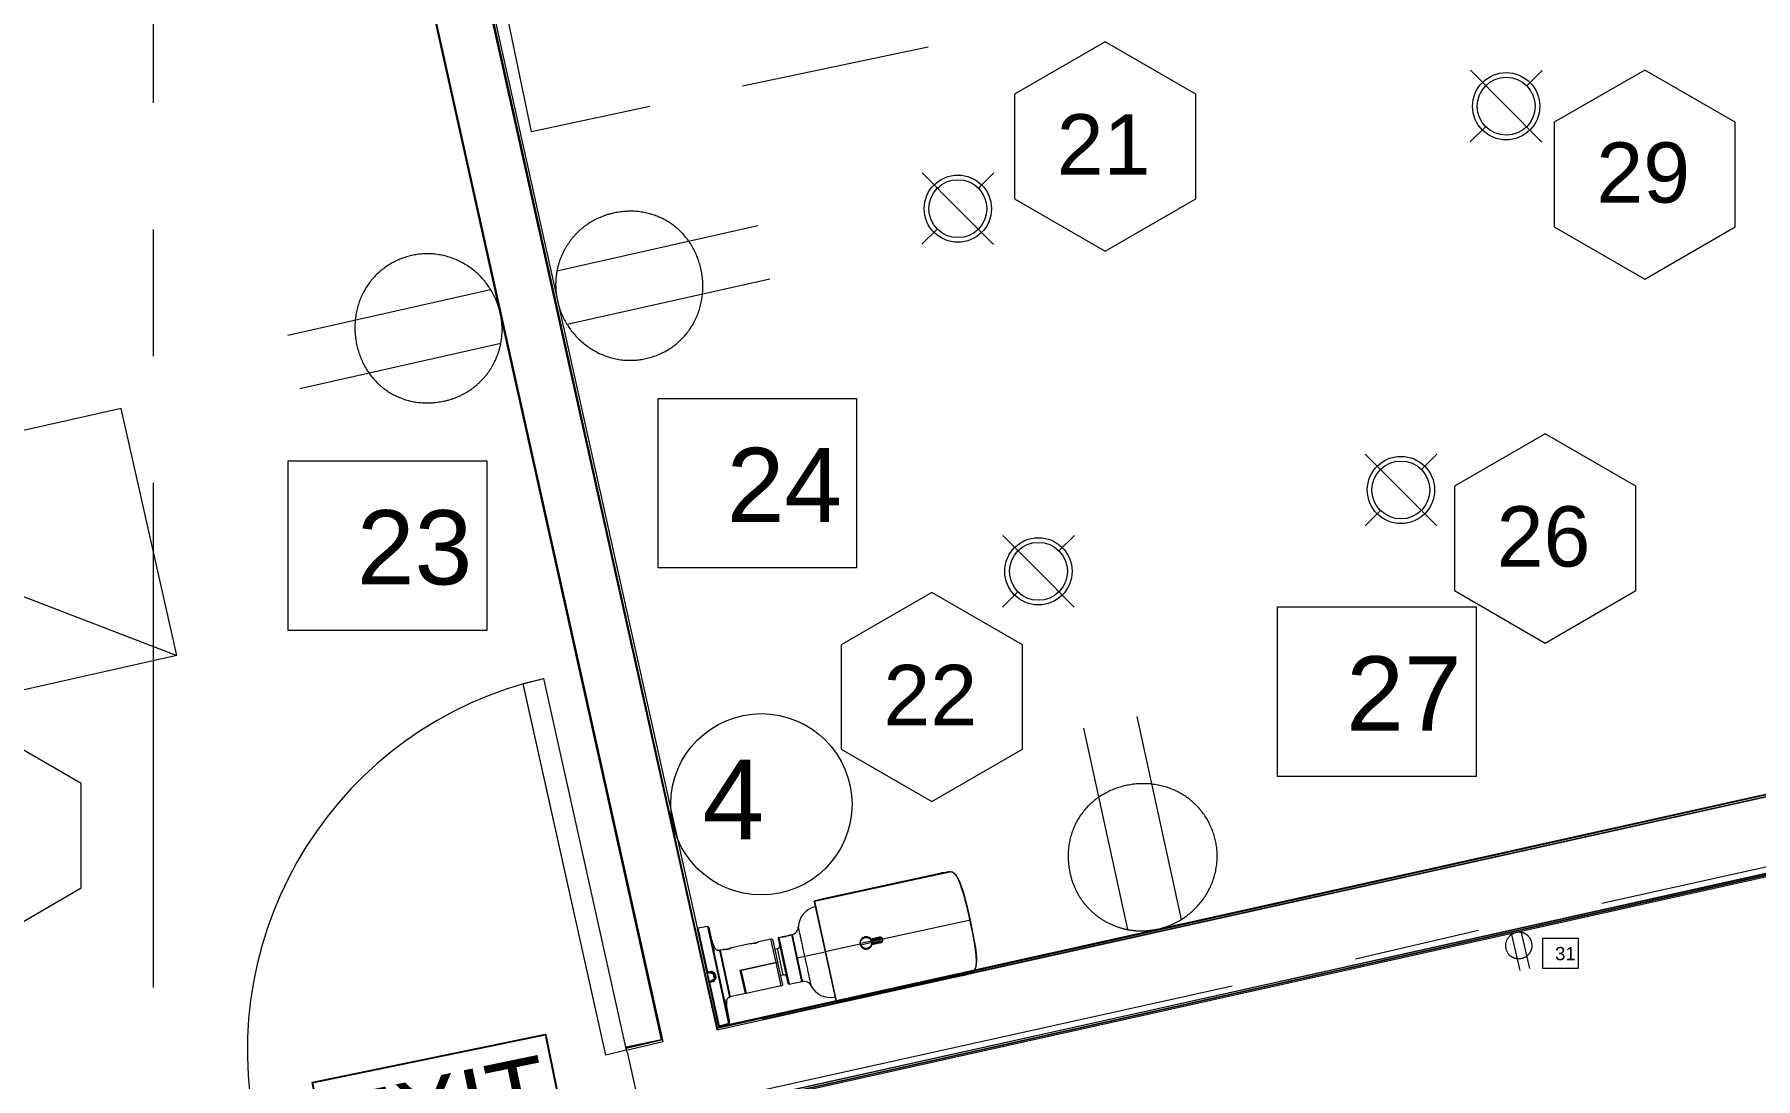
# Model space of a CAD drawing. Header units: inches. Extents: x 0.9 to 36.3, y 0.7 to 23.3.
# Drawn here: x 17.213 to 18.913, y 9.701 to 10.732 of the extents above; entities that cross this region are included whole.
import ezdxf

# ---------------------------------------------------------------- set-up
doc = ezdxf.new("R2010")
doc.units = ezdxf.units.IN
doc.linetypes.add('ACAD_ISO02W100', pattern=[15, 12, -3])
for name, color, linetype, lineweight in [('CCTV', 38, 'Continuous', 0), ('Numbering CCTV', 38, 'Continuous', 0), ('Numbering receptecles', 170, 'Continuous', 15), ('Receptacles', 170, 'Continuous', 15)]:
    doc.layers.add(name, color=color, linetype=linetype, lineweight=lineweight)
for name, color, linetype, lineweight, true_color in [('Doors', 7, 'Continuous', 5, 0xf2db9c), ('Lights', 7, 'Continuous', 15, 0xff0a0a), ('Numbering Lights', 1, 'Continuous', 15, 0xff0000), ('PDF_Geometry', 7, 'Continuous', 9, 0x777777)]:
    doc.layers.add(name, color=color, linetype=linetype, lineweight=lineweight, true_color=true_color)
doc.layers.add('EXIT', color=10, linetype='Continuous')
doc.styles.get("Standard").update_dxf_attribs({"font": 'arial.ttf'})

msp = doc.modelspace()

# ---------------------------------------------------------------- linework, layer by layer
at = {"layer": 'CCTV', "linetype": 'ByBlock'}
for p, q in [((17.9836, 9.8765), (18.1171, 9.9055)), ((18.1074, 9.904), (17.9922, 9.879)), ((18.1074, 9.904), (18.1074, 9.904)), ((18.1074, 9.904), (18.1074, 9.904)), ((18.1112, 9.9048), (18.1114, 9.9048)), ((18.1161, 9.9055), (18.116, 9.9055)), ((18.116, 9.9055), (18.1171, 9.9055)), ((18.1161, 9.9055), (18.1171, 9.9056)), ((18.1171, 9.9055), (18.1171, 9.9056)), ((17.9832, 9.876), (18.0048, 9.777)), ((17.9836, 9.8766), (18.0053, 9.7766)), ((17.9921, 9.8789), (17.9922, 9.879)), ((17.9922, 9.879), (17.9922, 9.879)), ((17.9922, 9.879), (17.9922, 9.879)), ((18.1376, 9.8577), (18.0511, 9.8389)), ((17.8888, 9.7535), (17.868, 9.8492)), ((17.8782, 9.8514), (17.8684, 9.8498)), ((17.8684, 9.8498), (17.8778, 9.8065)), ((17.899, 9.7557), (17.8782, 9.8514)), ((17.8793, 9.8507), (17.8843, 9.8274)), ((17.9406, 9.839), (17.9284, 9.8363)), ((17.9456, 9.816), (17.9406, 9.839)), ((17.9477, 9.8396), (17.9574, 9.7954)), ((17.9485, 9.8407), (17.9512, 9.8413)), ((17.9485, 9.8407), (17.9585, 9.7947)), ((17.9512, 9.8413), (17.9512, 9.8413)), ((17.9516, 9.8413), (17.9512, 9.8413)), ((17.9513, 9.8413), (17.9512, 9.8413)), ((17.9512, 9.8413), (17.9512, 9.8413)), ((17.9512, 9.8413), (17.9512, 9.8413)), ((17.954, 9.8416), (17.954, 9.8416)), ((17.9569, 9.8422), (17.9555, 9.8418)), ((17.9555, 9.8418), (17.9555, 9.8418)), ((17.9583, 9.8426), (17.9569, 9.8422)), ((17.9592, 9.843), (17.9583, 9.8426)), ((17.9583, 9.8426), (17.9583, 9.8426)), ((17.9595, 9.8431), (17.9592, 9.843)), ((17.9592, 9.843), (17.9592, 9.843)), ((17.9596, 9.8431), (17.9595, 9.8431)), ((17.9595, 9.8431), (17.9595, 9.8431)), ((17.9596, 9.8431), (17.9595, 9.8431)), ((17.9596, 9.8431), (17.9595, 9.8431)), ((17.9596, 9.8431), (17.9611, 9.8435)), ((17.9711, 9.7974), (17.9611, 9.8435)), ((17.9614, 9.8432), (17.9713, 9.7977)), ((17.9713, 9.7978), (17.9614, 9.8432)), ((17.9716, 9.7975), (17.9616, 9.8436)), ((18.0477, 9.8411), (18.0392, 9.8392)), ((18.0495, 9.8408), (18.0396, 9.8387)), ((18.0505, 9.8401), (18.0401, 9.8379)), ((18.0401, 9.8378), (18.0505, 9.84)), ((18.0511, 9.8389), (18.0403, 9.8366)), ((17.8822, 9.8371), (17.8821, 9.8377)), ((17.8824, 9.8361), (17.8822, 9.8371)), ((17.8827, 9.8347), (17.8824, 9.8361)), ((17.883, 9.8335), (17.8827, 9.8347)), ((17.8832, 9.8327), (17.883, 9.8335)), ((17.8832, 9.8327), (17.8833, 9.832)), ((17.8997, 9.7568), (17.8843, 9.8274)), ((17.8897, 9.8279), (17.8997, 9.7819)), ((17.8905, 9.826), (17.89, 9.8277)), ((17.9, 9.7822), (17.89, 9.8277)), ((17.9, 9.7822), (17.8901, 9.8277)), ((17.893, 9.8286), (17.8904, 9.8281)), ((17.8904, 9.8281), (17.9004, 9.782)), ((17.893, 9.8286), (17.8931, 9.8286)), ((17.8931, 9.8286), (17.8931, 9.8286)), ((17.8944, 9.8287), (17.8944, 9.8287)), ((17.8959, 9.8289), (17.8959, 9.8289)), ((17.8989, 9.8295), (17.8974, 9.8292)), ((17.8974, 9.8292), (17.8974, 9.8292)), ((17.9004, 9.83), (17.8989, 9.8295)), ((17.9003, 9.83), (17.9003, 9.83)), ((17.9013, 9.8304), (17.9004, 9.83)), ((17.9016, 9.8305), (17.9013, 9.8304)), ((17.9017, 9.8305), (17.9016, 9.8305)), ((17.9016, 9.8305), (17.9016, 9.8305)), ((17.9016, 9.8305), (17.9016, 9.8305)), ((17.9197, 9.8344), (17.9017, 9.8305)), ((17.9017, 9.8305), (17.9017, 9.8305)), ((17.9197, 9.8344), (17.9198, 9.8345)), ((17.9198, 9.8345), (17.9198, 9.8345)), ((17.9211, 9.8345), (17.9211, 9.8345)), ((17.9226, 9.8347), (17.9226, 9.8347)), ((17.9257, 9.8354), (17.9241, 9.835)), ((17.9241, 9.835), (17.9241, 9.835)), ((17.9271, 9.8358), (17.9256, 9.8354)), ((17.928, 9.8362), (17.9271, 9.8358)), ((17.9271, 9.8358), (17.9271, 9.8358)), ((17.9283, 9.8363), (17.928, 9.8362)), ((17.9283, 9.8363), (17.9283, 9.8363)), ((17.9283, 9.8363), (17.9283, 9.8363)), ((17.9284, 9.8363), (17.9283, 9.8363)), ((17.9284, 9.8363), (17.9284, 9.8363)), ((17.9474, 9.8167), (17.9429, 9.8376)), ((17.9447, 9.8293), (17.947, 9.8298)), ((17.9526, 9.804), (17.947, 9.8298)), ((17.9666, 9.8205), (17.994, 9.8265)), ((18.0285, 9.834), (17.994, 9.8265)), ((18.029, 9.8351), (18.0396, 9.8374)), ((18.0294, 9.8332), (18.029, 9.8351)), ((18.04, 9.8356), (18.0294, 9.8332)), ((18.0396, 9.8374), (18.04, 9.8356)), ((18.0404, 9.8337), (18.0489, 9.8356)), ((18.0405, 9.8344), (18.0504, 9.8365)), ((18.051, 9.8377), (18.0406, 9.8354)), ((18.0407, 9.8353), (18.051, 9.8376)), ((17.8773, 9.8064), (17.8801, 9.807)), ((17.8803, 9.8061), (17.8775, 9.8055)), ((17.8804, 9.8057), (17.8776, 9.8051)), ((17.8846, 9.8004), (17.8837, 9.8048)), ((17.9103, 9.8086), (17.9456, 9.8163)), ((17.9154, 9.7853), (17.9103, 9.8086)), ((17.9106, 9.8084), (17.9472, 9.8163)), ((17.9156, 9.7856), (17.9106, 9.8084)), ((17.9108, 9.8084), (17.9152, 9.7883)), ((17.911, 9.8075), (17.9158, 9.7857)), ((17.9113, 9.8075), (17.9161, 9.7854)), ((17.9117, 9.8086), (17.9472, 9.8163)), ((17.9117, 9.8086), (17.9118, 9.8083)), ((17.9432, 9.8152), (17.9118, 9.8083)), ((17.9457, 9.8157), (17.9432, 9.8152)), ((17.9507, 9.793), (17.9456, 9.816)), ((17.9521, 9.7952), (17.9475, 9.8161)), ((17.9503, 9.8035), (17.9526, 9.804)), ((17.9526, 9.804), (17.9526, 9.804)), ((18.1388, 9.8057), (18.0053, 9.7767)), ((18.1333, 9.804), (18.1331, 9.804)), ((18.1388, 9.8057), (18.1378, 9.8053)), ((18.1378, 9.8053), (18.1379, 9.8053)), ((18.1379, 9.8053), (18.1389, 9.8058)), ((18.1389, 9.8058), (18.1388, 9.8057)), ((17.8792, 9.7976), (17.882, 9.7982)), ((17.8793, 9.7972), (17.8821, 9.7978)), ((17.8795, 9.7963), (17.8823, 9.7969)), ((17.88, 9.7964), (17.8894, 9.7531)), ((17.9152, 9.7883), (17.9152, 9.7883)), ((17.9507, 9.793), (17.9161, 9.7854)), ((17.9585, 9.7947), (17.9711, 9.7974)), ((18.0142, 9.778), (18.1294, 9.8031)), ((18.1294, 9.8031), (18.1294, 9.8031)), ((18.1294, 9.8031), (18.1294, 9.8031)), ((17.8951, 9.7782), (17.8951, 9.7782)), ((17.8955, 9.776), (17.8955, 9.7759)), ((17.896, 9.7735), (17.8961, 9.7734)), ((17.8965, 9.7714), (17.8962, 9.7727)), ((17.8967, 9.7705), (17.8965, 9.7714)), ((17.8965, 9.7713), (17.8965, 9.7713)), ((17.8968, 9.7699), (17.8967, 9.7705)), ((17.8997, 9.784), (17.9, 9.7822)), ((17.9154, 9.7853), (17.9004, 9.782)), ((18.0142, 9.778), (18.014, 9.778)), ((18.0142, 9.778), (18.0142, 9.778)), ((18.0142, 9.778), (18.0142, 9.778)), ((17.899, 9.7557), (17.8894, 9.7531)), ((17.8969, 9.7695), (17.8968, 9.7699)), ((17.8968, 9.7698), (17.8969, 9.7698))]:
    msp.add_line(p, q, dxfattribs=at)
for points in [[(18.1376, 9.8577), (18.1349, 9.8693), (18.131, 9.8846), (18.1278, 9.8939), (18.1264, 9.8971), (18.1235, 9.9021), (18.1197, 9.9051), (18.1171, 9.9056)], [(18.1389, 9.8058), (18.141, 9.8073), (18.1431, 9.8116), (18.1438, 9.8173), (18.1437, 9.8208), (18.1427, 9.8306), (18.14, 9.8461), (18.1376, 9.8577)], [(17.8821, 9.8377), (17.882, 9.8381), (17.882, 9.8382), (17.882, 9.8382), (17.882, 9.8382)], [(17.9555, 9.8418), (17.954, 9.8416), (17.9525, 9.8414), (17.9516, 9.8413)], [(17.8844, 9.8274), (17.8844, 9.8275), (17.8844, 9.8275), (17.8844, 9.8277), (17.8843, 9.8278), (17.8843, 9.8281), (17.8842, 9.8284), (17.8841, 9.8288), (17.884, 9.8292), (17.8838, 9.8298), (17.8837, 9.8304), (17.8835, 9.8312), (17.8833, 9.832)], [(17.8974, 9.8292), (17.8959, 9.8289), (17.8944, 9.8287), (17.8934, 9.8287), (17.8931, 9.8286)], [(17.9241, 9.835), (17.9226, 9.8347), (17.9211, 9.8345), (17.9201, 9.8345), (17.9198, 9.8345)], [(17.8962, 9.7727), (17.896, 9.7739), (17.8958, 9.7745), (17.8957, 9.7752), (17.8955, 9.7759), (17.8954, 9.7767), (17.8952, 9.7775), (17.8951, 9.7781), (17.895, 9.7786), (17.8949, 9.779), (17.8948, 9.7794), (17.8948, 9.7797), (17.8948, 9.7799), (17.8948, 9.78), (17.8947, 9.7801)]]:
    msp.add_lwpolyline(points, dxfattribs=at)
msp.add_circle((18.0345, 9.8353), 0.00556, dxfattribs=at)
for centre, radius, start, end in [((18.1415, 9.7474), 0.1603, 100.9146, 102.2836), ((18.1161, 9.9022), 0.0033, 90.395, 91.3946), ((18.1171, 9.8987), 0.00683, 89.5896, 90.3513), ((18.1171, 9.8989), 0.0066, 85.1475, 89.6069), ((17.9837, 9.876), 0.000471, 102.2367, 192.2367), ((17.9837, 9.8761), 0.00047, 142.4073, 192.2711), ((17.9975, 9.8353), 0.0437, 105.8123, 106.0479), ((18.0267, 9.7203), 0.1623, 102.3138, 103.1687), ((17.9889, 9.8501), 0.0214, 102.2759, 178.0597), ((17.8684, 9.8493), 0.000471, 99.2759, 192.2759), ((17.8783, 9.8505), 0.000943, 12.5371, 99.2669), ((17.8815, 9.8382), 0.000466, 9.4403, 12.6369), ((17.941, 9.8372), 0.00189, 12.271, 102.2762), ((17.9487, 9.8398), 0.000943, 102.2759, 192.2759), ((17.9504, 9.866), 0.0248, 271.8298, 272.5722), ((17.9505, 9.865), 0.0237, 272.5163, 278.4681), ((17.9506, 9.8642), 0.0229, 278.5592, 282.2695), ((17.9495, 9.8671), 0.026, 292.0124, 292.7054), ((17.9611, 9.8432), 0.000283, 12.2759, 102.2759), ((17.9617, 9.8433), 0.000283, 104.4388, 192.2643), ((18.0294, 9.838), 0.000377, 82.5691, 221.9828), ((18.0299, 9.8387), 0.000377, 74.5691, 213.9828), ((18.0345, 9.8353), 0.00589, 147.7173, 148.8345), ((18.0304, 9.8393), 0.000377, 66.5691, 205.9828), ((18.0345, 9.8353), 0.00589, 139.7173, 140.8345), ((18.0345, 9.8353), 0.00589, 131.7173, 132.8345), ((18.031, 9.8398), 0.000377, 58.5691, 197.9828), ((18.0345, 9.8353), 0.00589, 123.7173, 124.8345), ((18.0316, 9.8403), 0.000377, 50.5691, 189.9828), ((18.0345, 9.8353), 0.00589, 115.7173, 116.8345), ((18.0323, 9.8406), 0.000377, 42.5691, 181.9828), ((18.0345, 9.8353), 0.00589, 107.7173, 108.8345), ((18.0331, 9.8409), 0.000377, 34.5691, 173.9828), ((18.0345, 9.8353), 0.00589, 99.7173, 100.8345), ((18.0339, 9.841), 0.000377, 26.5691, 165.9828), ((18.0345, 9.8353), 0.00589, 91.7173, 92.8345), ((18.0347, 9.8411), 0.000377, 18.5691, 157.9828), ((18.0345, 9.8353), 0.00589, 83.7173, 84.8345), ((18.0355, 9.841), 0.000377, 10.5691, 149.9828), ((18.0345, 9.8353), 0.00589, 75.7173, 76.8345), ((18.0363, 9.8408), 0.000377, 2.5691, 141.9828), ((18.0345, 9.8353), 0.00589, 67.7173, 68.8345), ((18.037, 9.8405), 0.000377, 354.5691, 133.9828), ((18.0345, 9.8353), 0.00589, 59.7173, 60.8345), ((18.0377, 9.8401), 0.000377, 346.5691, 125.9828), ((18.0345, 9.8353), 0.00589, 51.7173, 52.8345), ((18.0384, 9.8396), 0.000377, 338.5691, 117.9828), ((18.0345, 9.8353), 0.00589, 43.7173, 44.8345), ((18.0389, 9.839), 0.000377, 330.5691, 109.9828), ((18.0345, 9.8353), 0.00589, 35.7173, 36.8345), ((18.0394, 9.8384), 0.000377, 322.5691, 101.9828), ((18.0345, 9.8353), 0.00589, 27.7173, 28.8345), ((18.0398, 9.8377), 0.000377, 314.5691, 93.9828), ((18.0483, 9.8383), 0.00283, 282.2759, 102.2759), ((17.8841, 9.8272), 0.000471, 13.735, 55.244), ((17.8898, 9.8277), 0.000283, 15.6101, 98.8604), ((17.8904, 9.8278), 0.000283, 102.2759, 192.2759), ((17.8931, 9.8248), 0.00382, 90.6681, 90.8904), ((17.9464, 9.8325), 0.00283, 282.2759, 12.2744), ((18.0288, 9.8357), 0.000377, 106.5691, 245.9828), ((18.0288, 9.8349), 0.000377, 114.5691, 253.9828), ((18.0289, 9.8365), 0.000377, 98.5691, 237.9828), ((18.0289, 9.8341), 0.000377, 122.5691, 261.9828), ((18.0345, 9.8353), 0.00589, 179.7173, 180.8345), ((18.0291, 9.8373), 0.000377, 90.5691, 229.9828), ((18.0345, 9.8353), 0.00589, 171.7173, 172.8345), ((18.0345, 9.8353), 0.00589, 187.7173, 188.8345), ((18.0345, 9.8353), 0.00589, 163.7173, 164.8345), ((18.0291, 9.8333), 0.000377, 130.5691, 269.9828), ((18.0345, 9.8353), 0.00589, 195.7173, 196.8345), ((18.0345, 9.8353), 0.00589, 155.7173, 156.8345), ((18.0345, 9.8353), 0.00589, 203.7173, 204.8345), ((18.0295, 9.8326), 0.000377, 138.5691, 277.9828), ((18.0345, 9.8353), 0.00589, 211.7173, 212.8345), ((18.0299, 9.8319), 0.000377, 146.5691, 285.9828), ((18.0345, 9.8353), 0.00589, 219.7173, 220.8345), ((18.0304, 9.8313), 0.000377, 154.5691, 293.9828), ((18.0345, 9.8353), 0.00589, 227.7173, 228.8345), ((18.031, 9.8308), 0.000377, 162.5691, 301.9828), ((18.0345, 9.8353), 0.00589, 235.7173, 236.8345), ((18.0317, 9.8303), 0.000377, 170.5691, 309.9828), ((18.0345, 9.8353), 0.00589, 243.7173, 244.8345), ((18.0324, 9.83), 0.000377, 178.5691, 317.9828), ((18.0345, 9.8353), 0.00589, 251.7173, 252.8345), ((18.0332, 9.8297), 0.000377, 186.5691, 325.9828), ((18.0345, 9.8353), 0.00589, 259.7173, 260.8345), ((18.034, 9.8296), 0.000377, 194.5691, 333.9828), ((18.0345, 9.8353), 0.00589, 267.7173, 268.8345), ((18.0348, 9.8296), 0.000377, 202.5691, 341.9828), ((18.0345, 9.8353), 0.00589, 275.7173, 276.8345), ((18.0356, 9.8297), 0.000377, 210.5691, 349.9828), ((18.0345, 9.8353), 0.00589, 283.7173, 284.8345), ((18.0363, 9.8299), 0.000377, 218.5691, 357.9828), ((18.0345, 9.8353), 0.00589, 291.7173, 292.8345), ((18.0371, 9.8302), 0.000377, 226.5691, 5.9828), ((18.0345, 9.8353), 0.00589, 299.7173, 300.8345), ((18.0378, 9.8306), 0.000377, 234.5691, 13.9828), ((18.0345, 9.8353), 0.00589, 307.7173, 308.8345), ((18.0384, 9.8311), 0.000377, 242.5691, 21.9828), ((18.0345, 9.8353), 0.00589, 315.7173, 316.8345), ((18.0389, 9.8316), 0.000377, 250.5691, 29.9828), ((18.0394, 9.8323), 0.000377, 258.5691, 37.9828), ((18.0345, 9.8353), 0.00589, 323.7173, 324.8345), ((18.0345, 9.8353), 0.00589, 331.7173, 332.8345), ((18.0398, 9.833), 0.000377, 266.5691, 45.9828), ((18.0345, 9.8353), 0.00589, 19.7173, 20.8345), ((18.04, 9.8369), 0.000377, 306.5691, 85.9828), ((18.0401, 9.8338), 0.000377, 274.5691, 53.9828), ((18.0345, 9.8353), 0.00589, 339.7173, 340.8345), ((18.0345, 9.8353), 0.00589, 11.7173, 12.8345), ((18.0402, 9.8361), 0.000377, 298.5691, 77.9828), ((18.0402, 9.8345), 0.000377, 282.5691, 61.9828), ((18.0345, 9.8353), 0.00589, 347.7173, 348.8345), ((18.0345, 9.8353), 0.00589, 3.7173, 4.8345), ((18.0403, 9.8353), 0.000377, 290.5691, 69.9828), ((18.0345, 9.8353), 0.00589, 355.7173, 356.8345), ((17.8812, 9.8019), 0.00518, 282.2759, 102.2759), ((17.8811, 9.8019), 0.0047, 100.7798, 102.2645), ((17.8812, 9.8019), 0.00424, 282.2759, 102.2759), ((17.9119, 9.8077), 0.000943, 102.2758, 192.2759), ((17.9471, 9.8166), 0.000283, 282.2762, 12.276), ((17.9473, 9.816), 0.000283, 12.2759, 102.2763), ((17.9532, 9.8012), 0.00283, 12.2776, 102.276), ((18.0971, 9.9521), 0.1525, 282.2321, 283.6722), ((18.1366, 9.8084), 0.0033, 293.1688, 294.1573), ((18.1359, 9.812), 0.00688, 294.194, 294.972), ((18.136, 9.8119), 0.00672, 294.9689, 296.6715), ((17.8811, 9.802), 0.0047, 282.2838, 283.7664), ((17.9156, 9.788), 0.000471, 147.276, 192.2759), ((17.9503, 9.7948), 0.00189, 282.2759, 12.2716), ((17.9583, 9.7956), 0.000943, 192.2759, 282.2759), ((17.971, 9.7977), 0.000283, 282.2759, 12.2759), ((17.9716, 9.7978), 0.000283, 192.2898, 280.1053), ((17.9991, 9.8029), 0.0214, 206.4922, 282.2759), ((17.8943, 9.7802), 0.000471, 329.3079, 10.8169), ((17.9068, 9.7816), 0.0121, 188.4509, 188.7109), ((18.3395, 9.869), 0.4537, 191.8333, 192.1496), ((18.8754, 9.9839), 1.0016, 192.127, 192.253), ((18.4668, 9.895), 0.5836, 192.2416, 192.3881), ((17.8997, 9.7821), 0.000283, 285.6915, 8.9415), ((17.9003, 9.7823), 0.000283, 192.2759, 282.2759), ((17.9153, 9.7856), 0.000283, 282.2285, 12.2928), ((17.9161, 9.7857), 0.000283, 192.2933, 282.2281), ((18.0052, 9.7772), 0.000471, 192.3152, 282.3152), ((18.0052, 9.7771), 0.00047, 192.2807, 240.3235), ((18.0054, 9.7777), 0.00111, 262.232, 263.5536), ((17.9789, 9.94), 0.1658, 281.4099, 282.2264), ((17.8893, 9.7536), 0.000471, 192.2759, 285.2759), ((17.8965, 9.7691), 0.000466, 11.915, 15.1089), ((17.8987, 9.7566), 0.000943, 285.2849, 12.0148)]:
    msp.add_arc(centre, radius, start, end, dxfattribs=at)
for points, knots in [([(18.1074, 9.904), (18.1084, 9.9042), (18.1102, 9.9046), (18.1126, 9.9051), (18.1144, 9.9054), (18.1154, 9.9055), (18.1159, 9.9055), (18.116, 9.9055)], [0, 0, 0, 0, 0.329676, 0.624769, 0.854843, 0.938729, 1, 1, 1, 1]), ([(18.1114, 9.9048), (18.1116, 9.9049), (18.1126, 9.9051), (18.1135, 9.9052), (18.1142, 9.9053)], [0, 0, 0, 0, 0.279998, 1, 1, 1, 1]), ([(18.1142, 9.9053), (18.1143, 9.9054), (18.1147, 9.9054), (18.115, 9.9055), (18.1153, 9.9055)], [0, 0, 0, 0, 0.280719, 1, 1, 1, 1]), ([(18.1153, 9.9055), (18.1154, 9.9055), (18.1156, 9.9055), (18.1158, 9.9055), (18.116, 9.9055)], [0, 0, 0, 0, 0.305351, 1, 1, 1, 1]), ([(18.1371, 9.8576), (18.1365, 9.8606), (18.1352, 9.8664), (18.1334, 9.8737), (18.1319, 9.8795), (18.1308, 9.8837), (18.1295, 9.8878), (18.1282, 9.8917), (18.1269, 9.8952), (18.1257, 9.8978), (18.1247, 9.8996), (18.1238, 9.9011), (18.1229, 9.9024), (18.122, 9.9034), (18.1211, 9.9041), (18.1201, 9.9048), (18.1189, 9.9053), (18.118, 9.9055), (18.1177, 9.9055)], [0, 0, 0, 0, 0.16895, 0.337337, 0.42085, 0.503288, 0.583665, 0.660468, 0.731538, 0.794467, 0.822316, 0.847639, 0.890831, 0.909132, 0.925542, 0.953902, 0.978104, 1, 1, 1, 1]), ([(17.9832, 9.876), (17.9832, 9.8761), (17.9832, 9.8763), (17.9833, 9.8764), (17.9833, 9.8765)], [0, 0, 0, 0, 0.567595, 1, 1, 1, 1]), ([(17.9833, 9.8765), (17.9834, 9.8765), (17.9834, 9.8766), (17.9835, 9.8766), (17.9836, 9.8767)], [0, 0, 0, 0, 0.310706, 1, 1, 1, 1]), ([(17.9836, 9.8766), (17.9836, 9.8766), (17.9836, 9.8767), (17.9837, 9.8767), (17.9838, 9.8768), (17.9842, 9.8769), (17.9847, 9.8771), (17.9851, 9.8772), (17.9854, 9.8773)], [0, 0, 0, 0, 0.025196, 0.076231, 0.157082, 0.2682, 0.578703, 1, 1, 1, 1]), ([(17.9836, 9.8767), (17.9836, 9.8767), (17.9837, 9.8767), (17.9838, 9.8768), (17.9839, 9.8768)], [0, 0, 0, 0, 0.229035, 1, 1, 1, 1]), ([(17.9839, 9.8768), (17.984, 9.8769), (17.9845, 9.877), (17.9855, 9.8773), (17.9872, 9.8778), (17.9896, 9.8784), (17.9913, 9.8788), (17.9922, 9.879)], [0, 0, 0, 0, 0.064688, 0.150909, 0.38261, 0.675091, 1, 1, 1, 1]), ([(17.9856, 9.8773), (17.9862, 9.8775), (17.9876, 9.8779), (17.989, 9.8782), (17.9897, 9.8784)], [0, 0, 0, 0, 0.45263, 1, 1, 1, 1]), ([(18.139, 9.8059), (18.1394, 9.806), (18.1401, 9.8065), (18.1415, 9.8078), (18.1425, 9.8099), (18.1431, 9.8126), (18.1434, 9.8154), (18.1434, 9.8187), (18.1432, 9.8225), (18.1429, 9.8258), (18.1425, 9.8286), (18.1421, 9.8315), (18.1416, 9.8352), (18.1408, 9.8397), (18.1399, 9.8442), (18.1387, 9.8502), (18.1377, 9.8546), (18.1371, 9.8576)], [0, 0, 0, 0, 0.021763, 0.045513, 0.106268, 0.148141, 0.200098, 0.262267, 0.333115, 0.410206, 0.45033, 0.491185, 0.574399, 0.658801, 0.743802, 0.829099, 1, 1, 1, 1]), ([(17.8897, 9.8279), (17.8895, 9.8279), (17.8889, 9.8278), (17.8882, 9.8279), (17.8875, 9.8282), (17.8868, 9.8286), (17.8859, 9.8294), (17.8852, 9.8306), (17.8845, 9.832), (17.8836, 9.834), (17.8827, 9.8367), (17.8818, 9.84), (17.8809, 9.8435), (17.8801, 9.847), (17.8795, 9.8494), (17.8793, 9.8506)], [0, 0, 0, 0, 0.031047, 0.058469, 0.083921, 0.108718, 0.159185, 0.212975, 0.27011, 0.330095, 0.456287, 0.587981, 0.723285, 0.860877, 1, 1, 1, 1]), ([(17.882, 9.8383), (17.882, 9.8383), (17.882, 9.8383), (17.882, 9.8382), (17.882, 9.8382), (17.882, 9.8382), (17.882, 9.8381), (17.882, 9.838), (17.882, 9.8378), (17.8821, 9.8376), (17.8822, 9.8373), (17.8822, 9.837), (17.8823, 9.8365), (17.8825, 9.8358), (17.8827, 9.8348), (17.8829, 9.8338), (17.8831, 9.8331), (17.8832, 9.8327)], [0, 0, 0, 0, 0.001083, 0.004677, 0.010748, 0.019252, 0.030141, 0.043367, 0.076642, 0.118695, 0.16913, 0.227539, 0.293447, 0.445094, 0.617931, 0.805158, 1, 1, 1, 1]), ([(17.882, 9.8382), (17.882, 9.8382), (17.882, 9.8382), (17.882, 9.8383), (17.882, 9.8383)], [0, 0, 0, 0, 0.510054, 1, 1, 1, 1]), ([(17.8833, 9.8327), (17.883, 9.8339), (17.8826, 9.8355), (17.8822, 9.8373), (17.882, 9.838), (17.882, 9.8382)], [0, 0, 0, 0, 0.648972, 0.876968, 1, 1, 1, 1]), ([(17.9592, 9.843), (17.959, 9.8429), (17.9578, 9.8424), (17.9565, 9.8421), (17.9555, 9.8418)], [0, 0, 0, 0, 0.16346, 1, 1, 1, 1]), ([(17.9616, 9.8436), (17.9624, 9.8438), (17.964, 9.8445), (17.9659, 9.8462), (17.9671, 9.8484), (17.9674, 9.85), (17.9675, 9.8509)], [0, 0, 0, 0, 0.25011, 0.499979, 0.749911, 1, 1, 1, 1]), ([(17.9675, 9.8509), (17.9675, 9.8509), (17.9675, 9.8508), (17.9675, 9.8508), (17.9675, 9.8508), (17.9675, 9.8507), (17.9675, 9.8506), (17.9676, 9.8505), (17.9676, 9.8503), (17.9677, 9.85), (17.9677, 9.8496), (17.9678, 9.8492), (17.9679, 9.8488), (17.9681, 9.8482), (17.9683, 9.8474), (17.9685, 9.8462), (17.9689, 9.8446), (17.9693, 9.8428), (17.9697, 9.8407), (17.9702, 9.8385), (17.9707, 9.8361), (17.9715, 9.8326), (17.9725, 9.8279), (17.9733, 9.8241), (17.9737, 9.8221)], [0, 0, 0, 0, 0.000301, 0.001197, 0.002683, 0.004751, 0.007393, 0.010602, 0.018692, 0.028967, 0.041382, 0.055898, 0.072473, 0.091076, 0.111707, 0.159142, 0.214994, 0.279001, 0.350326, 0.42805, 0.511613, 0.600683, 0.793467, 1, 1, 1, 1]), ([(17.8832, 9.8327), (17.8833, 9.8323), (17.8834, 9.8316), (17.8836, 9.8306), (17.8838, 9.8297), (17.884, 9.829), (17.8841, 9.8285), (17.8842, 9.8282), (17.8843, 9.8279), (17.8844, 9.8277), (17.8844, 9.8275), (17.8845, 9.8274), (17.8845, 9.8274), (17.8845, 9.8273), (17.8845, 9.8273)], [0, 0, 0, 0, 0.195644, 0.383042, 0.555658, 0.706858, 0.772491, 0.830705, 0.880953, 0.922708, 0.955634, 0.979694, 0.994666, 1, 1, 1, 1]), ([(17.8845, 9.8274), (17.8845, 9.8275), (17.8845, 9.8277), (17.8844, 9.8284), (17.8841, 9.8295), (17.8838, 9.831), (17.8835, 9.8321), (17.8833, 9.8327)], [0, 0, 0, 0, 0.050246, 0.1273, 0.355274, 0.657213, 1, 1, 1, 1]), ([(17.8845, 9.8273), (17.8845, 9.8273), (17.8845, 9.8273), (17.8845, 9.8274), (17.8845, 9.8274), (17.8845, 9.8274)], [0, 0, 0, 0, 0.234882, 0.561752, 1, 1, 1, 1]), ([(17.8974, 9.8292), (17.8969, 9.829), (17.8959, 9.8289), (17.8946, 9.8287), (17.8937, 9.8287), (17.8932, 9.8286), (17.893, 9.8286)], [0, 0, 0, 0, 0.356849, 0.666708, 0.89065, 1, 1, 1, 1]), ([(17.893, 9.8286), (17.893, 9.8286), (17.893, 9.8286), (17.893, 9.8286), (17.893, 9.8286)], [0, 0, 0, 0, 0.369358, 1, 1, 1, 1]), ([(17.8974, 9.8292), (17.8977, 9.8292), (17.8982, 9.8293), (17.899, 9.8295), (17.8996, 9.8298), (17.9004, 9.83), (17.9011, 9.8303), (17.9015, 9.8305), (17.9017, 9.8305)], [0, 0, 0, 0, 0.181707, 0.357092, 0.520994, 0.66706, 0.89078, 1, 1, 1, 1]), ([(17.9017, 9.8305), (17.9017, 9.8305), (17.9017, 9.8305), (17.9017, 9.8305), (17.9017, 9.8305)], [0, 0, 0, 0, 0.399191, 1, 1, 1, 1]), ([(17.9241, 9.835), (17.9236, 9.8348), (17.9226, 9.8347), (17.9213, 9.8345), (17.9203, 9.8345), (17.9199, 9.8345), (17.9197, 9.8344)], [0, 0, 0, 0, 0.362731, 0.675684, 0.898012, 1, 1, 1, 1]), ([(17.9197, 9.8344), (17.9197, 9.8344), (17.9197, 9.8344), (17.9197, 9.8344), (17.9197, 9.8344)], [0, 0, 0, 0, 0.3695, 1, 1, 1, 1]), ([(17.9241, 9.835), (17.9244, 9.835), (17.9249, 9.8351), (17.9257, 9.8353), (17.9263, 9.8356), (17.9271, 9.8358), (17.9278, 9.8361), (17.9282, 9.8363), (17.9284, 9.8363)], [0, 0, 0, 0, 0.180756, 0.355289, 0.518546, 0.66425, 0.888408, 1, 1, 1, 1]), ([(17.9284, 9.8363), (17.9284, 9.8363), (17.9284, 9.8363), (17.9284, 9.8363), (17.9284, 9.8363)], [0, 0, 0, 0, 0.399911, 1, 1, 1, 1]), ([(17.9737, 9.8221), (17.9742, 9.8201), (17.975, 9.8163), (17.9762, 9.8108), (17.9771, 9.8066), (17.9778, 9.8035), (17.9783, 9.8014), (17.9787, 9.7996), (17.979, 9.798), (17.9793, 9.7966), (17.9795, 9.7955), (17.9797, 9.7947), (17.9798, 9.7942), (17.9799, 9.7939), (17.9799, 9.7937), (17.98, 9.7935), (17.98, 9.7934), (17.98, 9.7933), (17.98, 9.7933)], [0, 0, 0, 0, 0.206533, 0.399317, 0.57195, 0.649674, 0.720999, 0.785006, 0.840858, 0.888293, 0.927527, 0.958618, 0.971033, 0.981308, 0.989398, 0.995249, 0.998803, 1, 1, 1, 1]), ([(17.8801, 9.8065), (17.8801, 9.8066), (17.8801, 9.8067), (17.8801, 9.8068), (17.8801, 9.8069), (17.8801, 9.8069), (17.8801, 9.807), (17.8801, 9.807), (17.8801, 9.807), (17.8801, 9.807)], [0, 0, 0, 0, 0.35643, 0.535493, 0.69769, 0.830118, 0.925702, 0.980783, 1, 1, 1, 1]), ([(17.8803, 9.8061), (17.8803, 9.8061), (17.8803, 9.8061), (17.8802, 9.8061), (17.8802, 9.8062), (17.8802, 9.8062), (17.8802, 9.8063), (17.8802, 9.8064), (17.8802, 9.8065), (17.8801, 9.8065)], [0, 0, 0, 0, 0.019071, 0.071637, 0.161856, 0.287608, 0.444159, 0.622044, 1, 1, 1, 1]), ([(17.8803, 9.8065), (17.881, 9.8067), (17.8824, 9.8066), (17.8837, 9.806), (17.8842, 9.8055)], [0, 0, 0, 0, 0.500625, 1, 1, 1, 1]), ([(17.8804, 9.8057), (17.8804, 9.8057), (17.8803, 9.8058), (17.8803, 9.8059), (17.8803, 9.806), (17.8803, 9.806), (17.8803, 9.8061), (17.8803, 9.8061), (17.8803, 9.8061), (17.8803, 9.8061)], [0, 0, 0, 0, 0.408529, 0.574776, 0.709499, 0.821333, 0.913324, 0.975308, 1, 1, 1, 1]), ([(17.8804, 9.8057), (17.881, 9.8058), (17.8822, 9.8058), (17.8832, 9.8052), (17.8837, 9.8048)], [0, 0, 0, 0, 0.499226, 1, 1, 1, 1]), ([(17.8837, 9.8048), (17.8837, 9.8049), (17.8838, 9.805), (17.8839, 9.8051), (17.884, 9.8051)], [0, 0, 0, 0, 0.675258, 1, 1, 1, 1]), ([(17.8837, 9.8048), (17.884, 9.8045), (17.8846, 9.8039), (17.885, 9.8028), (17.8851, 9.8016), (17.8848, 9.8008), (17.8846, 9.8004)], [0, 0, 0, 0, 0.252181, 0.500022, 0.747876, 1, 1, 1, 1]), ([(17.884, 9.8051), (17.884, 9.8051), (17.884, 9.8051), (17.884, 9.8051), (17.884, 9.8051)], [0, 0, 0, 0, 0.74457, 1, 1, 1, 1]), ([(17.8842, 9.8055), (17.8846, 9.8052), (17.8853, 9.8044), (17.8858, 9.803), (17.8859, 9.8014), (17.8856, 9.8004), (17.8854, 9.8)], [0, 0, 0, 0, 0.250162, 0.500007, 0.749854, 1, 1, 1, 1]), ([(17.9103, 9.8086), (17.9103, 9.8086), (17.9104, 9.8085), (17.9105, 9.8085), (17.9105, 9.8084), (17.9106, 9.8084), (17.9106, 9.8084), (17.9106, 9.8084), (17.9106, 9.8084), (17.9106, 9.8084), (17.9106, 9.8084), (17.9106, 9.8084), (17.9106, 9.8084)], [0, 0, 0, 0, 0.333634, 0.493974, 0.64506, 0.781451, 0.84162, 0.894676, 0.938748, 0.971951, 0.992756, 1, 1, 1, 1]), ([(17.9113, 9.8075), (17.9113, 9.8075), (17.9112, 9.8075), (17.9112, 9.8075), (17.9111, 9.8075), (17.9111, 9.8075), (17.911, 9.8075), (17.911, 9.8075), (17.911, 9.8075), (17.911, 9.8075)], [0, 0, 0, 0, 0.381694, 0.554211, 0.705338, 0.829431, 0.921948, 0.979181, 1, 1, 1, 1]), ([(17.9118, 9.8083), (17.9117, 9.8083), (17.9116, 9.8082), (17.9114, 9.808), (17.9113, 9.8078), (17.9113, 9.8076), (17.9113, 9.8075)], [0, 0, 0, 0, 0.250016, 0.500028, 0.750035, 1, 1, 1, 1]), ([(17.9456, 9.8163), (17.9457, 9.8163), (17.9459, 9.8163), (17.9463, 9.8164), (17.9466, 9.8165), (17.9468, 9.8165), (17.947, 9.8166), (17.9471, 9.8166), (17.9472, 9.8166), (17.9473, 9.8166), (17.9473, 9.8166), (17.9474, 9.8166), (17.9474, 9.8166), (17.9474, 9.8167), (17.9474, 9.8167), (17.9474, 9.8167), (17.9474, 9.8167), (17.9474, 9.8167)], [0, 0, 0, 0, 0.195031, 0.382715, 0.555562, 0.707111, 0.773007, 0.831468, 0.88192, 0.923867, 0.956937, 0.970029, 0.980777, 0.989163, 0.995173, 0.998789, 1, 1, 1, 1]), ([(17.9475, 9.8161), (17.9475, 9.8161), (17.9475, 9.8161), (17.9475, 9.8161), (17.9475, 9.8161), (17.9475, 9.8161), (17.9475, 9.8161), (17.9475, 9.8161), (17.9474, 9.8161), (17.9473, 9.8161), (17.9472, 9.816), (17.9471, 9.816), (17.947, 9.816), (17.9467, 9.8159), (17.9464, 9.8159), (17.9461, 9.8158), (17.9458, 9.8157), (17.9457, 9.8157)], [0, 0, 0, 0, 0.001211, 0.004824, 0.010829, 0.019214, 0.029964, 0.043058, 0.076115, 0.118071, 0.168524, 0.226977, 0.292884, 0.444426, 0.617298, 0.804923, 1, 1, 1, 1]), ([(18.1379, 9.8053), (18.1377, 9.8052), (18.1373, 9.8051), (18.1363, 9.8048), (18.1345, 9.8043), (18.1321, 9.8037), (18.1303, 9.8033), (18.1294, 9.8031)], [0, 0, 0, 0, 0.061242, 0.145109, 0.375171, 0.670285, 1, 1, 1, 1]), ([(18.1361, 9.8048), (18.1359, 9.8047), (18.135, 9.8044), (18.134, 9.8042), (18.1333, 9.804)], [0, 0, 0, 0, 0.217239, 1, 1, 1, 1]), ([(18.1371, 9.8051), (18.1371, 9.805), (18.1367, 9.8049), (18.1364, 9.8048), (18.1361, 9.8048)], [0, 0, 0, 0, 0.219658, 1, 1, 1, 1]), ([(18.1378, 9.8053), (18.1378, 9.8053), (18.1375, 9.8052), (18.1373, 9.8051), (18.1371, 9.8051)], [0, 0, 0, 0, 0.193013, 1, 1, 1, 1]), ([(17.8846, 9.8004), (17.8845, 9.8001), (17.8842, 9.7996), (17.8836, 9.799), (17.8829, 9.7985), (17.8823, 9.7983), (17.882, 9.7982)], [0, 0, 0, 0, 0.250077, 0.50015, 0.750157, 1, 1, 1, 1]), ([(17.8821, 9.7978), (17.8821, 9.7978), (17.8821, 9.7978), (17.8821, 9.7978), (17.8821, 9.7979), (17.8821, 9.7979), (17.882, 9.798), (17.882, 9.7981), (17.882, 9.7982), (17.882, 9.7982)], [0, 0, 0, 0, 0.019377, 0.072954, 0.164671, 0.291884, 0.449279, 0.626904, 1, 1, 1, 1]), ([(17.8821, 9.7974), (17.8821, 9.7974), (17.8821, 9.7975), (17.8821, 9.7976), (17.8821, 9.7977), (17.8821, 9.7977), (17.8821, 9.7978), (17.8821, 9.7978), (17.8821, 9.7978), (17.8821, 9.7978)], [0, 0, 0, 0, 0.377956, 0.555841, 0.712392, 0.838144, 0.928363, 0.980929, 1, 1, 1, 1]), ([(17.8823, 9.7969), (17.8823, 9.7969), (17.8823, 9.7969), (17.8822, 9.7969), (17.8822, 9.797), (17.8822, 9.797), (17.8822, 9.7971), (17.8822, 9.7972), (17.8821, 9.7973), (17.8821, 9.7974)], [0, 0, 0, 0, 0.019217, 0.074298, 0.169882, 0.30231, 0.464507, 0.64357, 1, 1, 1, 1]), ([(17.8854, 9.8), (17.8851, 9.7993), (17.8842, 9.7982), (17.8829, 9.7976), (17.8823, 9.7974)], [0, 0, 0, 0, 0.499419, 1, 1, 1, 1]), ([(17.8846, 9.8004), (17.8847, 9.8004), (17.8849, 9.8003), (17.885, 9.8002), (17.885, 9.8002)], [0, 0, 0, 0, 0.643731, 1, 1, 1, 1]), ([(17.885, 9.8002), (17.885, 9.8002), (17.885, 9.8002), (17.885, 9.8002), (17.885, 9.8002)], [0, 0, 0, 0, 0.753197, 1, 1, 1, 1]), ([(17.9716, 9.7975), (17.9725, 9.7977), (17.9742, 9.7977), (17.9766, 9.7969), (17.9786, 9.7954), (17.9796, 9.7941), (17.98, 9.7933)], [0, 0, 0, 0, 0.25011, 0.499979, 0.749911, 1, 1, 1, 1]), ([(17.8947, 9.7803), (17.8947, 9.7803), (17.8947, 9.7803), (17.8947, 9.7802), (17.8947, 9.7802)], [0, 0, 0, 0, 0.283854, 1, 1, 1, 1]), ([(17.8948, 9.7802), (17.8948, 9.7802), (17.8948, 9.7802), (17.8948, 9.7803), (17.8947, 9.7803)], [0, 0, 0, 0, 0.747546, 1, 1, 1, 1]), ([(17.8947, 9.7802), (17.8947, 9.7802), (17.8947, 9.78), (17.8948, 9.7799), (17.8948, 9.7798)], [0, 0, 0, 0, 0.381849, 1, 1, 1, 1]), ([(17.897, 9.7694), (17.8969, 9.7696), (17.8968, 9.7702), (17.8965, 9.772), (17.896, 9.7742), (17.8956, 9.7765), (17.8953, 9.7781), (17.8951, 9.7792), (17.8949, 9.7798), (17.8948, 9.7801), (17.8948, 9.7802)], [0, 0, 0, 0, 0.063952, 0.177823, 0.499091, 0.669538, 0.820554, 0.935146, 0.974189, 1, 1, 1, 1]), ([(17.8948, 9.7797), (17.8948, 9.7796), (17.8949, 9.7791), (17.895, 9.7786), (17.8951, 9.7782)], [0, 0, 0, 0, 0.195328, 1, 1, 1, 1]), ([(17.8951, 9.7782), (17.8951, 9.778), (17.8953, 9.7773), (17.8954, 9.7765), (17.8955, 9.776)], [0, 0, 0, 0, 0.22824, 1, 1, 1, 1]), ([(17.8997, 9.7819), (17.8995, 9.7818), (17.899, 9.7816), (17.8984, 9.7812), (17.8979, 9.7807), (17.8973, 9.78), (17.8969, 9.7789), (17.8967, 9.7775), (17.8967, 9.776), (17.8967, 9.7738), (17.897, 9.771), (17.8975, 9.7676), (17.8982, 9.7641), (17.8989, 9.7605), (17.8994, 9.7581), (17.8997, 9.7569)], [0, 0, 0, 0, 0.031043, 0.058459, 0.083906, 0.108701, 0.159168, 0.212963, 0.270104, 0.330093, 0.456292, 0.587989, 0.723294, 0.860882, 1, 1, 1, 1]), ([(18.005, 9.7766), (18.005, 9.7767), (18.0049, 9.7767), (18.0048, 9.7769), (18.0048, 9.777)], [0, 0, 0, 0, 0.441295, 1, 1, 1, 1]), ([(18.0053, 9.7765), (18.0053, 9.7766), (18.0052, 9.7766), (18.0051, 9.7766), (18.005, 9.7766)], [0, 0, 0, 0, 0.207703, 1, 1, 1, 1]), ([(18.0117, 9.7775), (18.0113, 9.7774), (18.0104, 9.7773), (18.0092, 9.777), (18.0081, 9.7769), (18.0072, 9.7767), (18.0064, 9.7766), (18.0059, 9.7766), (18.0056, 9.7765), (18.0055, 9.7766), (18.0054, 9.7766), (18.0053, 9.7766), (18.0053, 9.7766)], [0, 0, 0, 0, 0.207455, 0.399562, 0.571382, 0.718495, 0.837159, 0.924422, 0.955628, 0.978348, 0.992746, 1, 1, 1, 1]), ([(18.0056, 9.7765), (18.0056, 9.7765), (18.0055, 9.7765), (18.0054, 9.7765), (18.0053, 9.7765)], [0, 0, 0, 0, 0.268551, 1, 1, 1, 1]), ([(18.0142, 9.778), (18.0133, 9.7778), (18.0115, 9.7775), (18.009, 9.777), (18.0073, 9.7767), (18.0062, 9.7766), (18.0058, 9.7765), (18.0056, 9.7765)], [0, 0, 0, 0, 0.329568, 0.624521, 0.854772, 0.938556, 1, 1, 1, 1]), ([(17.8969, 9.7698), (17.8969, 9.7697), (17.8969, 9.7695), (17.897, 9.7693), (17.897, 9.7693), (17.897, 9.7692)], [0, 0, 0, 0, 0.712683, 0.907562, 1, 1, 1, 1]), ([(17.897, 9.7692), (17.897, 9.7692), (17.897, 9.7693), (17.897, 9.7693), (17.897, 9.7694)], [0, 0, 0, 0, 0.217591, 1, 1, 1, 1]), ([(17.897, 9.7692), (17.897, 9.7692), (17.897, 9.7692), (17.897, 9.7692), (17.897, 9.7692)], [0, 0, 0, 0, 0.623351, 1, 1, 1, 1])]:
    msp.add_open_spline(points, degree=3, knots=knots, dxfattribs=at)
for points in [[(17.9836, 9.8766), (17.9835, 9.8766), (17.9834, 9.8765), (17.9833, 9.8764)], [(18.005, 9.7767), (18.0051, 9.7766), (18.0052, 9.7766), (18.0053, 9.7766)]]:
    msp.add_open_spline(points, degree=3, dxfattribs=at)
at = {"layer": 'Doors', "linetype": 'ByBlock'}
for p, q in [((17.696, 10.0911), (17.7159, 10.0963)), ((17.7159, 10.0963), (17.7976, 9.7296)), ((17.7776, 9.7246), (17.696, 10.0911)), ((17.7976, 9.7296), (17.7776, 9.7246))]:
    msp.add_line(p, q, dxfattribs=at)
msp.add_arc((17.7999, 9.7295), 0.3762, 102.8969, 192.5197, dxfattribs=at)
at = {"layer": 'EXIT', "linetype": 'ByBlock', "ltscale": 0.001}
msp.add_lwpolyline([(17.7397, 9.6384), (17.5097, 9.5912), (17.488, 9.6976), (17.718, 9.7448)], close=True, dxfattribs=at)
at = {"layer": 'Lights', "linetype": 'ByBlock', "ltscale": 0.001}
for p, q in [((18.6311, 10.6968), (18.6664, 10.6613)), ((18.6867, 10.6815), (18.7019, 10.6966)), ((18.6664, 10.6613), (18.7017, 10.6259)), ((18.6309, 10.6261), (18.6461, 10.6411)), ((18.0898, 10.5957), (18.1251, 10.5602)), ((18.1454, 10.5804), (18.1605, 10.5955)), ((18.1251, 10.5602), (18.1603, 10.5248)), ((18.0896, 10.525), (18.1048, 10.54)), ((18.5273, 10.3179), (18.5625, 10.2825)), ((18.5828, 10.3027), (18.598, 10.3177)), ((18.5625, 10.2825), (18.5978, 10.247)), ((18.5271, 10.2472), (18.5422, 10.2623)), ((18.1694, 10.2376), (18.2046, 10.2022)), ((18.2249, 10.2224), (18.2401, 10.2374)), ((18.2046, 10.2022), (18.2399, 10.1667)), ((18.1692, 10.1669), (18.1843, 10.182))]:
    msp.add_line(p, q, dxfattribs=at)
at = {"layer": 'Lights', "linetype": 'ByBlock'}
msp.add_lwpolyline([(17.3541, 10.1191), (16.9882, 10.0367), (16.9334, 10.2806), (17.3541, 10.1191), (17.2992, 10.363), (16.9334, 10.2806)], dxfattribs=at)
at = {"layer": 'Lights', "linetype": 'ByBlock', "ltscale": 0.001}
for centre, radius in [((18.6664, 10.6613), 0.0332), ((18.6664, 10.6613), 0.0286), ((18.1251, 10.5602), 0.0332), ((18.1251, 10.5602), 0.0286), ((18.5625, 10.2825), 0.0332), ((18.5625, 10.2825), 0.0286), ((18.2046, 10.2022), 0.0332), ((18.2046, 10.2022), 0.0286)]:
    msp.add_circle(centre, radius, dxfattribs=at)
at = {"layer": 'Numbering CCTV', "linetype": 'ByBlock', "ltscale": 0.001}
msp.add_circle((17.9311, 9.9722), 0.0895, dxfattribs=at)
at = {"layer": 'Numbering Lights', "linetype": 'ByBlock', "ltscale": 0.001}
for points in [[(18.2705, 10.7249), (18.1811, 10.6733), (18.1811, 10.57), (18.2705, 10.5184), (18.3599, 10.57), (18.3599, 10.6733)], [(18.8032, 10.6971), (18.7138, 10.6455), (18.7138, 10.5422), (18.8032, 10.4906), (18.8926, 10.5422), (18.8926, 10.6455)], [(18.7049, 10.3379), (18.6155, 10.2863), (18.6155, 10.1831), (18.7049, 10.1314), (18.7943, 10.1831), (18.7943, 10.2863)], [(18.0995, 10.1813), (18.01, 10.1297), (18.01, 10.0265), (18.0995, 9.9748), (18.1889, 10.0265), (18.1889, 10.1297)], [(17.1702, 10.0444), (17.0808, 9.9928), (17.0808, 9.8896), (17.1702, 9.8379), (17.2596, 9.8896), (17.2596, 9.9928)]]:
    msp.add_lwpolyline(points, close=True, dxfattribs=at)
at = {"layer": 'Numbering receptecles', "linetype": 'ByBlock', "ltscale": 0.001}
for points in [[(17.8291, 10.3728), (18.0251, 10.3728), (18.0251, 10.2055), (17.8291, 10.2055)], [(17.464, 10.3112), (17.66, 10.3112), (17.66, 10.1439), (17.464, 10.1439)], [(18.4406, 10.167), (18.6366, 10.167), (18.6366, 9.9998), (18.4406, 9.9998)], [(18.7026, 9.8401), (18.7376, 9.8401), (18.7376, 9.8102), (18.7026, 9.8102)]]:
    msp.add_lwpolyline(points, close=True, dxfattribs=at)
at = {"layer": 'PDF_Geometry', "linetype": 'ByBlock'}
for points in [[(17.8143, 9.6579), (17.7993, 9.7263), (17.7976, 9.7296), (17.8343, 9.7379), (17.2543, 12.3462), (17.291, 12.3528), (17.0426, 12.2978), (17.0226, 12.3878), (17.2976, 12.4495), (17.7243, 12.4495), (19.4592, 12.4495), (20.2658, 12.4495), (20.3308, 12.4495)], [(19.4325, 12.3528), (17.3076, 12.3528), (17.8876, 9.7496), (19.4325, 10.0929)], [(17.8876, 9.7496), (17.3076, 12.3528), (19.4325, 12.3528)], [(17.3093, 12.3528), (17.8876, 9.7513), (17.3093, 12.3528)], [(19.4292, 12.3512), (17.311, 12.3512), (17.3093, 12.3512), (17.3093, 12.3528), (17.3093, 12.3512), (17.311, 12.3512), (17.8893, 9.7529), (19.4292, 10.0946)], [(17.8326, 9.7396), (17.2543, 12.3445)], [(17.331, 10.6646), (17.331, 11.1645)], [(17.8209, 10.6612), (17.7043, 10.6362), (17.6593, 10.8512)], [(18.0959, 10.7196), (17.9126, 10.6812)], [(17.331, 10.4146), (17.331, 10.5396)], [(17.331, 9.7913), (17.331, 10.2896)], [(19.4875, 10.0279), (17.8776, 9.6696), (17.8143, 9.6563), (17.8143, 9.6579), (17.8759, 9.6713), (19.4859, 10.0296), (19.4859, 10.1263), (19.4875, 10.1263), (19.4875, 10.0413), (19.4875, 10.1263), (19.4892, 10.1263), (19.4892, 10.0413), (19.4925, 10.0263), (19.4742, 10.0213), (19.4742, 10.0229), (17.8776, 9.6679), (17.8143, 9.6546), (17.8143, 9.6563), (17.8776, 9.6696), (19.4742, 10.0246)], [(17.7976, 9.7313), (17.7976, 9.7329), (17.8309, 9.7396), (17.8326, 9.7396), (17.7976, 9.7313), (17.7976, 9.7296), (17.7776, 9.7246), (17.6959, 10.0913), (17.7159, 10.0963), (17.7976, 9.7296)], [(17.8876, 9.7513), (19.4309, 10.0946), (17.8876, 9.7513)], [(19.4325, 10.0929), (17.9326, 9.7596)], [(19.4325, 10.0163), (17.8759, 9.6713)], [(18.7609, 9.8746), (19.2492, 9.9829)], [(18.5176, 9.8196), (18.6392, 9.8479)], [(17.9076, 9.6846), (18.3959, 9.7929)], [(17.7976, 9.7313), (17.8326, 9.7396), (17.7976, 9.7313)]]:
    msp.add_lwpolyline(points, dxfattribs=at)
msp.add_lwpolyline([(17.8893, 9.7529), (17.8876, 9.7513)], close=True, dxfattribs=at)
at = {"layer": 'Receptacles', "linetype": 'ByBlock'}
for points in [[(17.9277, 10.5433), (17.7293, 10.4986)], [(17.9396, 10.4907), (17.7394, 10.4457)], [(17.4637, 10.4354), (17.6638, 10.4805)], [(17.4755, 10.3828), (17.6739, 10.4275)], [(18.3017, 10.0588), (18.3455, 9.8584)], [(18.249, 10.0472), (18.2925, 9.8485)], [(18.6802, 9.8081), (18.6719, 9.8437)], [(18.6896, 9.8102), (18.6814, 9.8456)]]:
    msp.add_lwpolyline(points, dxfattribs=at)
for points in [[(17.7299, 10.469), (17.7255, 10.488), (17.7287, 10.5073), (17.7392, 10.5238), (17.7496, 10.5403), (17.7656, 10.5515), (17.7847, 10.5557), (17.8252, 10.5648), (17.8623, 10.5413), (17.8714, 10.5009), (17.8805, 10.4604), (17.8575, 10.4213), (17.817, 10.4122), (17.7786, 10.4035), (17.739, 10.4286), (17.7299, 10.469)], [(17.6733, 10.4571), (17.6777, 10.4381), (17.6745, 10.4188), (17.664, 10.4023), (17.6536, 10.3858), (17.6376, 10.3746), (17.6185, 10.3704), (17.578, 10.3613), (17.5409, 10.3848), (17.5318, 10.4252), (17.5227, 10.4657), (17.5457, 10.5049), (17.5862, 10.514), (17.6246, 10.5226), (17.6642, 10.4975), (17.6733, 10.4571)], [(18.3221, 9.849), (18.3031, 9.8447), (18.2838, 9.8481), (18.2674, 9.8586), (18.2509, 9.8691), (18.2398, 9.8852), (18.2358, 9.9043), (18.2269, 9.9448), (18.2506, 9.9818), (18.2911, 9.9907), (18.3316, 9.9995), (18.3706, 9.9763), (18.3795, 9.9358), (18.3879, 9.8973), (18.3626, 9.8578), (18.3221, 9.849)], [(18.6761, 9.8455), (18.6795, 9.8463), (18.6829, 9.8457), (18.6859, 9.8439), (18.6888, 9.842), (18.6909, 9.8392), (18.6916, 9.8358), (18.6933, 9.8286), (18.6891, 9.8219), (18.6819, 9.8202), (18.6747, 9.8186), (18.6677, 9.8226), (18.666, 9.8299), (18.6644, 9.8367), (18.6689, 9.8438), (18.6761, 9.8455)]]:
    msp.add_rational_spline(points, [1, 0.948448710105, 0.948448710105, 1, 0.948448710105, 0.948448710105, 1, 1, 1, 1, 1, 1, 1, 1, 1, 1], degree=3, knots=[0, 0, 0, 0, 0.79168, 0.79168, 0.79168, 1.583359, 1.583359, 1.583359, 2.583359, 2.583359, 2.583359, 3.583359, 3.583359, 3.583359, 4.583359, 4.583359, 4.583359, 4.583359], dxfattribs=at)

# ---------------------------------------------------------------- texts
at = {"layer": 'EXIT', "linetype": 'ACAD_ISO02W100', "ltscale": 0.01}
msp.add_text('EXIT', height=0.06879, rotation=11.7335, dxfattribs=at).set_placement((17.5171, 9.6144))
at = {"layer": 'Numbering CCTV', "linetype": 'ByBlock', "ltscale": 0.001}
msp.add_text('4', height=0.0785, dxfattribs=at).set_placement((17.8729, 9.9377))
at = {"layer": 'Numbering Lights', "linetype": 'ByBlock', "ltscale": 0.001}
for s, p in [('21', (18.2227, 10.5939)), ('29', (18.7554, 10.5661)), ('26', (18.657, 10.2069)), ('22', (18.0516, 10.0503))]:
    msp.add_text(s, height=0.05956, dxfattribs=at).set_placement(p)
at = {"layer": 'Numbering receptecles', "linetype": 'ByBlock', "ltscale": 0.001}
for s, height, p in [('24', 0.0733, (17.8969, 10.2508)), ('23', 0.0733, (17.5318, 10.1892)), ('27', 0.0733, (18.5085, 10.045)), ('31', 0.01309, (18.7147, 9.8183))]:
    msp.add_text(s, height=height, dxfattribs=at).set_placement(p)

doc.saveas('drawing.dxf')
